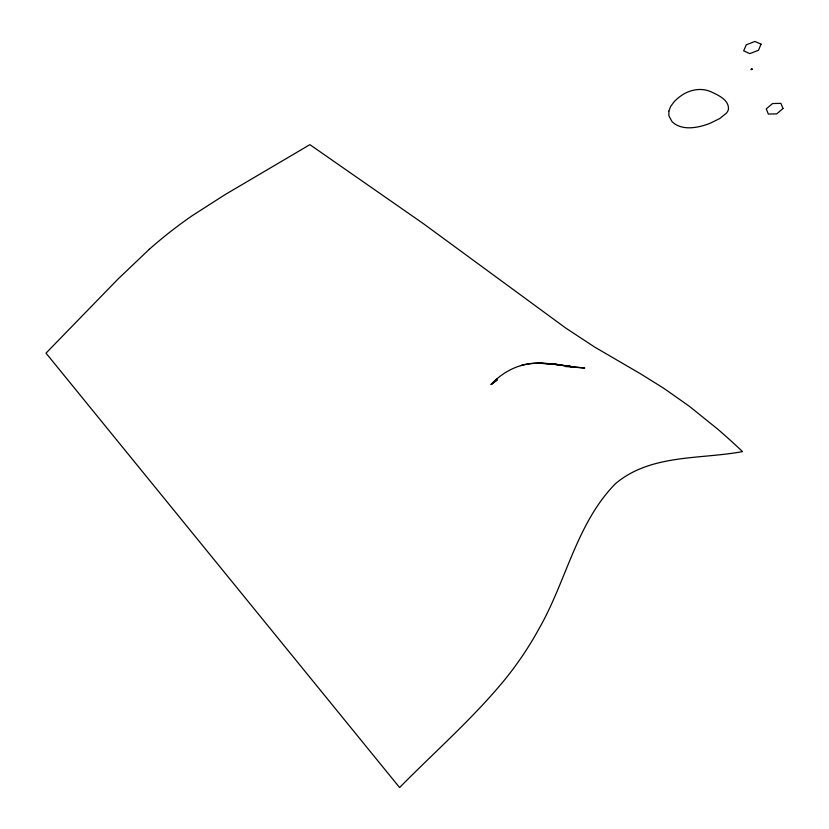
<?xml version="1.0" encoding="UTF-8"?>
<svg xmlns="http://www.w3.org/2000/svg" width="829" height="829" viewBox="0 0 829 829"><rect width="100%" height="100%" fill="white"/><g stroke="black" fill="none" stroke-linecap="round" stroke-linejoin="round"><path stroke-width="1.24" d="M497.12 378.863L491.245 384.469C503.949 370.335 522.664 361.91 541.762 363.195M149.293 249.291L118.039 279.021L46.009 353.144L399.609 787.55C435.07 751.457 473.473 717.997 505.555 678.723A245.726 165.738 -44.9 0 0 539.109 628.506C566.259 581.305 576.362 523.617 615.315 483.815C650.61 453.857 699.831 459.567 742.535 451.598A189.996 43.947 47.1 0 0 717.448 428.914L689.2 406.179L663.894 388.366L640.89 374.014L594.745 347.123L565.71 328.025L423.173 223.509L309.891 144.66L224.742 194.825L192.152 215.737A338.501 247.166 -45.4 0 0 149.293 249.28M494.074 381.786L491.017 384.48L493.141 383.05M494.043 382.345L497.4 380.179M520.56 365.61C537.555 360.895 555.44 364.2 572.518 366.791L553.389 364.138L572.518 366.791M537.555 363.123L559.347 364.687L540.301 363.081M565.523 366.522L584.756 368.055L566.404 365.983M668.827 111.221L668.92 115.884L671.904 121.428A35.523 21.595 -22 0 0 676.081 124.723C684.008 129.127 693.604 128.163 702.049 125.946A44.383 26.849 -22 0 0 710.215 123.241L719.779 118.506L726.318 113.221A13.005 7.958 -21.6 0 0 728.442 109.355C729.209 99.667 717.841 95.045 710.557 91.573C700.546 87.346 688.889 89.864 680.391 96.268A30.714 18.704 -22.1 0 0 674.091 101.801L670.661 106.444L668.827 111.221M761.053 44.155L758.504 50.248L749.779 53.616L743.675 50.87L746.266 44.797L754.918 41.45L761.053 44.155M782.99 108.516L776.7 113.894L768.328 114.06L766.286 108.879L772.545 103.542L780.887 103.345L782.99 108.516M751.665 68.942L751.147 69.377L751.665 68.942M752.11 69.149L751.592 69.584L752.11 69.149"/></g></svg>
